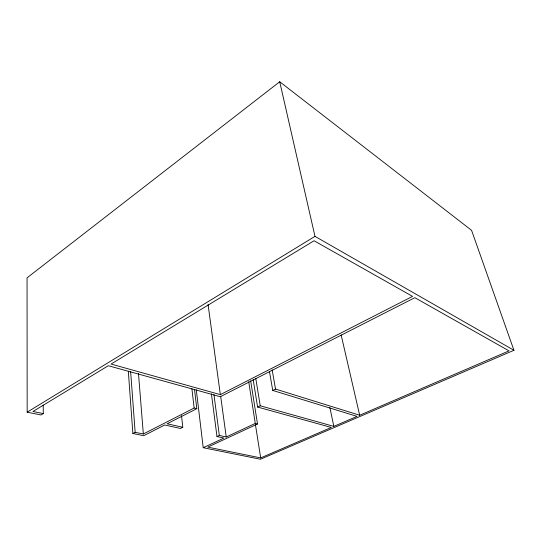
<?xml version="1.0" encoding="UTF-8"?>
<svg xmlns="http://www.w3.org/2000/svg" width="541" height="541" viewBox="0 0 541 541"><rect width="100%" height="100%" fill="white"/><g stroke="black" fill="none" stroke-linecap="round" stroke-linejoin="round"><path stroke-width="0.81" d="M196.288 389.804L203.227 447.705L260.437 459.248L513.95 350.291L471.563 230.324L279.717 81.752L27.05 277.837L27.165 412.174L41.008 414.967L43.3 413.595L43.199 405.182M27.165 412.174L314.984 236.356L513.95 350.291M128.325 371.275L132.87 433.503L135.162 432.32L143.331 433.983L194.145 408.015L196.796 408.685L194.517 389.452M220.343 394.626L412.56 296.387L314.064 240.752L111.054 364.052L220.343 394.626L208.062 304.549M196.796 408.685L167.122 423.786L182.784 427.282L181.526 415.576M182.784 427.282L180.403 428.465L164.728 425.003L143.73 435.694L132.87 433.503M269.425 371.329L272.738 390.433L275.531 389.067L359.677 415.238L509.027 350.872L414.859 297.685L220.295 396.722L108.301 365.723L32.96 411.485L43.3 413.595M253.188 379.667L257.597 407.048L260.235 405.784L333.844 426.376L357.04 416.374L272.738 390.433M211.416 393.828L216.982 436.546L219.335 435.437L226.226 436.979L255.278 423.427L257.516 423.995L250.632 380.722M203.227 447.705L223.879 438.075L216.982 436.546M257.516 423.995L207.764 447.116L260.681 457.902L331.322 427.458L257.597 407.048M341.128 334.872L359.677 415.238M279.717 81.752L314.984 236.356M329.854 407.488L333.844 426.376M272.17 369.936L275.531 389.067M255.765 378.355L260.235 405.784M248.704 381.709L255.278 423.427M255.44 424.658L260.681 457.902M220.66 396.188L226.226 436.979M213.952 394.632L219.335 435.437M191.886 388.729L194.145 408.015M138.476 373.418L143.331 433.983M130.638 371.681L135.162 432.32"/></g></svg>
